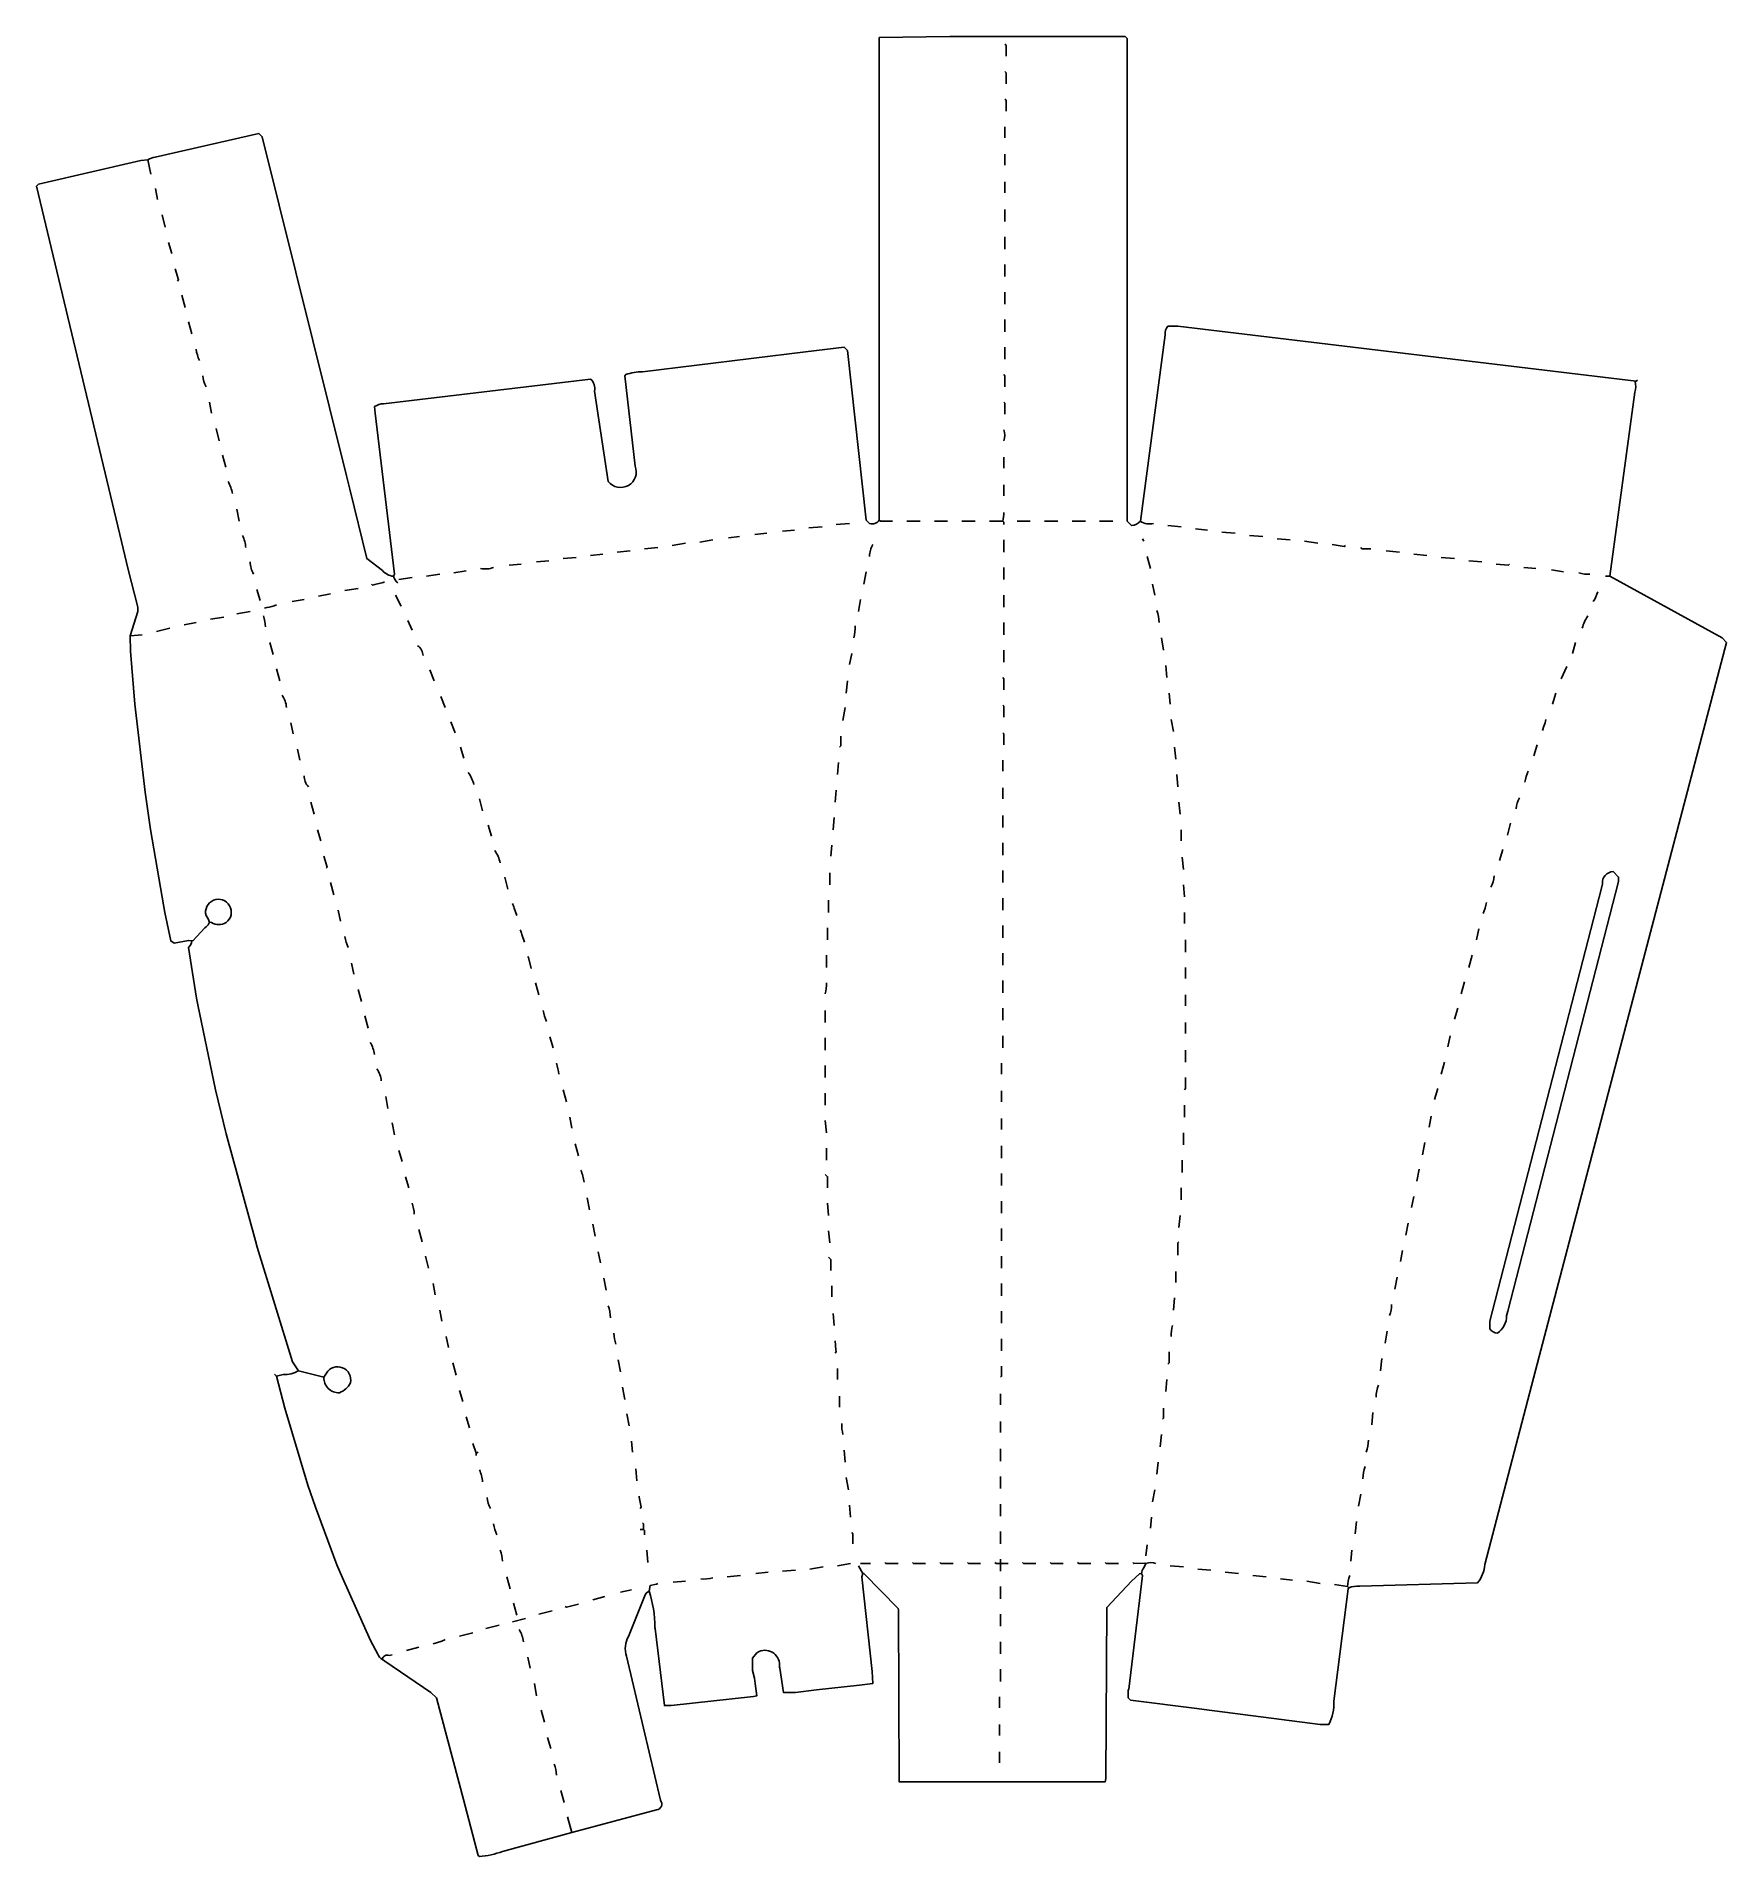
# Model space of a CAD drawing. Extents: x 80 to 1614, y 87 to 1739.
import ezdxf

# ---------------------------------------------------------------- set-up
doc = ezdxf.new("R2010")
doc.units = 0
doc.layers.get('0').update_dxf_attribs({"linetype": 'CONTINUOUS'})

msp = doc.modelspace()

# ---------------------------------------------------------------- linework, layer by layer
at = {"color": 250, "linetype": 'CONTINUOUS'}
for points in [[(408, 1243, -0.172405), (404, 1249), (405, 1251), (387.569231, 1396.946154), (387, 1403, -0.172002), (395.04878, 1405.560976), (583, 1428, -0.252945), (586.58, 1416.94), (599, 1335, 0.863071), (623.430769, 1349.053846), (614, 1431), (615, 1432, -0.09392), (630.053846, 1434.569231), (778.053846, 1452.569231), (813, 1457), (816, 1454), (833, 1300), (836, 1297, 0.355825), (845, 1300), (845, 1738), (909, 1739), (1068, 1739), (1070, 1737), (1070, 1299), (1074, 1295, 0.193782), (1082, 1299), (1104.58, 1468.06, -0.273693), (1107, 1476), (1116, 1476), (1532, 1426), (1533, 1427)], [(404, 1249, -0.189596), (394.18, 1254.24), (380, 1265), (364.352941, 1328.088235), (361.352941, 1340.088235), (285, 1648), (282, 1651), (187.911765, 1629.352941, 0.089792), (181, 1627), (174.911765, 1626.352941), (82, 1605), (80, 1603), (155.647059, 1286.911765), (163.352941, 1255.088235), (172, 1221), (172, 1217), (165, 1195), (165.464602, 1181.030973), (169.45082, 1133.040984), (178.58, 1052.94), (183.42, 1019.06), (195.615385, 948.923077), (196.615385, 943.923077), (202, 918), (205, 916), (218, 918.5), (222, 918), (233, 930), (234, 931, 0.150174), (237, 935, 0.085094), (234, 941, -1.919667), (252.1, 934.8, -0.287193), (238.9, 934.7), (237, 935)], [(228, 1445, -0.084895), (225, 1455)], [(234, 1421, -0.084895), (231, 1431)], [(1508, 1249), (1530.569231, 1416.053846, 0.150982), (1531, 1426)], [(258, 1324, 0.076547), (254, 1335)], [(958, 1296), (958, 1298), (957, 1299, 0.063434), (958, 1307)], [(270, 1275, 0.100044), (267, 1286)], [(836, 1267, -0.084471), (839, 1278)], [(277, 1251, -0.107174), (274, 1262)], [(1258, 334), (1270, 332), (1271, 331, -0.093245), (1281.011615, 332.512181), (1387.980069, 335.478336, 0.154837), (1394.647059, 352.088235), (1440.7, 528.1), (1614, 1189), (1610, 1193), (1508, 1249), (1504, 1249)], [(1490, 1251, -0.088179), (1480, 1252)], [(1493, 1226, 0.07869), (1497, 1235)], [(288, 1203, 0.07216), (286, 1213)], [(1099, 1207, 0.078284), (1097, 1218)], [(1483, 1202, -0.069035), (1488, 1213)], [(431, 1177, 0.229958), (426, 1186)], [(307, 1130, 0.129625), (303, 1141)], [(1447, 1109), (1448.2, 1112.9, 0.0734), (1450, 1119)], [(327, 1058, -0.193885), (323, 1068)], [(477, 1060, 0.092618), (472, 1071)], [(1431, 1062, -0.098611), (1434, 1072)], [(1423, 1038, -0.098611), (1426, 1048)], [(501, 989, 0.092618), (496, 1000)], [(1406, 562, 0.252815), (1414.352941, 577.911765), (1415.352941, 581.911765), (1516, 972), (1516, 976), (1511, 981, 0.425205), (1501.352941, 969.911765), (1500.647059, 967.088235), (1399, 573), (1399, 566, 0.243881), (1406, 562)], [(1400, 967, 0.109251), (1403, 977)], [(516, 941), (513.647059, 947.911765, 0.081676), (512, 952)], [(1393, 943, 0.084895), (1396, 953)], [(523, 917), (520.647059, 923.911765, 0.081676), (519, 928)], [(341, 522), (318, 528), (312.3, 536.1), (280.352941, 640.088235), (278.7, 645.9), (252.352941, 743.088235), (242.647059, 782.911765), (226.405405, 860.067568), (225.384615, 866.076923), (218, 912), (219.8, 914.1, 0.113888), (221, 918)], [(363, 912, -0.084895), (360, 922)], [(543, 845, -0.084895), (540, 855)], [(387, 815, 0.076547), (383, 826)], [(554, 797, 0.07216), (552, 807)], [(577, 699, 0.084471), (574, 710)], [(423, 670, 0.07216), (421, 680)], [(1308, 578, 0.09779), (1310, 588)], [(606, 552, -0.063906), (604, 562)], [(1110, 559, -0.088179), (1111, 569)], [(355, 508, 0.180216), (365, 517, 0.846577), (343.2, 525.9), (341, 522, 0.442188), (355, 508)], [(296, 525), (298, 523), (305.352941, 494.088235), (326.3, 424.1), (333.3, 404.1), (352.8, 351.9), (357.7, 339.9), (383.2, 283.1), (389.769231, 270.846154, 0.167615), (394, 266), (396.153846, 264.230769), (438, 236), (443, 231), (467.647059, 138.911765), (481, 88), (482, 87, 0.063634), (503.088235, 91.647059), (566, 109), (642.911765, 129.352941, 0.586972), (646.384615, 138.076923), (615.647059, 268.911765, -0.20926), (617.3, 286.9), (631.8, 323.1, -0.207691), (636, 328), (637, 333), (642.932432, 334.405405), (644, 335)], [(298, 523), (304.053846, 524.569231, 0.149349), (318, 528)], [(812, 470, -0.075231), (811, 480)], [(485, 427, 0.100044), (482, 438)], [(492, 403, -0.084895), (489, 413)], [(498, 379, -0.084895), (495, 389)], [(503, 355, 0.07216), (501, 365)], [(1087, 353), (1085, 349, 0.191094), (1083, 344), (1084, 342), (1071.569231, 239.053846), (1071, 238), (1071, 231), (1073, 229), (1133.053846, 221.430769), (1139.946154, 220.569231), (1245, 207), (1253, 207, 0.128857), (1257.569231, 228.053846), (1270.42, 329.94), (1271, 331)], [(636, 328, -0.075611), (641.430769, 295.053846), (641.569231, 293.946154), (650, 224), (656, 224), (730.932432, 232.405405), (734, 233), (732.405405, 244.067568), (731.594595, 248.932432), (730, 256), (730, 267), (734, 272), (735.9, 273.2, -0.582598), (754.405405, 259.067568), (754.594595, 257.932432), (758, 236), (769, 236), (787.95122, 238.439024), (827.044554, 242.554455), (839, 244), (838.439024, 255.04878), (829, 341), (830, 344)], [(683, 339, 0.091428), (694, 340)], [(440, 280), (446.911765, 282.352941, 0.081676), (451, 284)], [(522, 282, 0.129625), (518, 293)], [(394, 266, -0.488254), (400.088235, 269.647059), (403, 270)], [(552, 161, 0.07216), (550, 171)]]:
    msp.add_lwpolyline(points, format="xyb", dxfattribs=at)
at = {"color": 251, "linetype": 'CONTINUOUS'}
for points in [[(960, 1721), (960, 1731), (959, 1732)], [(960, 1696), (960, 1706), (959, 1707)], [(960, 1671), (960, 1681), (959, 1682)], [(959, 1421), (959, 1431), (958, 1432)], [(959, 1396), (959, 1406), (958, 1407)], [(657, 1277), (669, 1279)], [(1268, 1277), (1267, 1276), (1256, 1278)], [(958, 1146), (958, 1156), (957, 1157)], [(958, 1121), (958, 1131), (957, 1132)], [(958, 1096), (958, 1106), (957, 1107)], [(957, 871), (957, 882)], [(957, 846), (957, 857)], [(957, 821), (957, 832)], [(1122, 783), (1123, 784), (1123, 794)], [(798, 694), (798, 704), (796, 706)], [(799, 669), (798, 680)], [(956, 571), (956, 582)], [(956, 546), (956, 557)], [(955, 522), (956, 523), (956, 532)], [(628, 384), (631, 384)], [(962, 353), (955, 353), (951, 353), (950, 354)], [(1245, 335), (1233, 337)], [(955, 296), (955, 307)], [(955, 271), (955, 282)], [(955, 246), (955, 257)]]:
    msp.add_lwpolyline(points, dxfattribs=at)
at = {"color": 250, "linetype": 'CONTINUOUS'}
for points in [[(959, 1647), (959, 1657)], [(184, 1614), (181, 1627)], [(959, 1622), (959, 1632)], [(959, 1597), (959, 1607)], [(190, 1591), (188, 1601)], [(197, 1566), (194, 1577)], [(959, 1571), (959, 1582)], [(959, 1546), (959, 1557)], [(203, 1542), (200, 1552)], [(959, 1521), (959, 1532)], [(215, 1493), (212, 1504)], [(959, 1496), (959, 1507)], [(221, 1469), (218, 1480)], [(959, 1471), (959, 1482)], [(959, 1446), (959, 1457)], [(239, 1397), (237, 1407)], [(246, 1372), (243, 1383)], [(252, 1348), (249, 1359)], [(958, 1347), (958, 1357)], [(958, 1322), (958, 1332)], [(264, 1299), (262, 1310)], [(757, 1290), (768, 1291)], [(781, 1293), (793, 1294)], [(806, 1296), (818, 1297)], [(857, 1299), (846, 1299), (845, 1300)], [(870, 1299), (882, 1299)], [(895, 1299), (907, 1299)], [(920, 1299), (932, 1299)], [(945, 1299), (957, 1299)], [(970, 1299), (982, 1299)], [(995, 1299), (1007, 1299)], [(1020, 1299), (1032, 1299)], [(1045, 1299), (1057, 1299)], [(1119, 1294), (1107, 1295)], [(1143, 1291), (1132, 1292)], [(682, 1280), (694, 1282)], [(708, 1284), (718, 1285)], [(732, 1287), (743, 1288)], [(958, 1271), (958, 1282)], [(1085, 1281), (1084, 1283)], [(509, 1259), (520, 1260)], [(534, 1262), (545, 1263)], [(558, 1265), (570, 1266)], [(583, 1268), (594, 1269)], [(958, 1246), (958, 1257)], [(1091, 1256), (1088, 1267)], [(1367, 1265), (1355, 1266)], [(1392, 1262), (1380, 1263)], [(831, 1242), (833, 1253)], [(1095, 1232), (1093, 1242)], [(283, 1227), (280, 1237)], [(312, 1226), (323, 1228)], [(336, 1231), (347, 1233)], [(360, 1236), (372, 1238)], [(411, 1222), (406, 1232)], [(826, 1217), (828, 1228)], [(958, 1221), (958, 1232)], [(214, 1205), (225, 1207)], [(238, 1210), (250, 1212)], [(421, 1200), (417, 1209)], [(958, 1196), (958, 1207)], [(165, 1195), (176, 1196)], [(295, 1178), (292, 1189)], [(818, 1169), (820, 1179)], [(958, 1171), (958, 1182)], [(1474, 1179), (1477, 1189)], [(441, 1154), (437, 1164)], [(1106, 1157), (1105, 1168)], [(1464, 1156), (1469, 1167)], [(451, 1130), (447, 1140)], [(815, 1143), (816, 1154)], [(1109, 1133), (1108, 1143)], [(1456, 1133), (1459, 1143)], [(812, 1118), (814, 1130)], [(313, 1106), (311, 1116)], [(460, 1107), (456, 1117)], [(1112, 1108), (1110, 1119)], [(319, 1082), (317, 1092)], [(468, 1084), (465, 1094)], [(1439, 1086), (1442, 1096)], [(807, 1069), (808, 1080)], [(957, 1072), (957, 1082)], [(1116, 1058), (1115, 1069)], [(332, 1033), (329, 1044)], [(485, 1036), (482, 1047)], [(957, 1047), (957, 1057)], [(957, 1021), (957, 1032)], [(1415, 1014), (1418, 1025)], [(493, 1013), (490, 1023)], [(1119, 1009), (1119, 1019)], [(957, 996), (957, 1007)], [(1121, 983), (1120, 994)], [(1408, 991), (1411, 1001)], [(508, 965), (505, 976)], [(800, 969), (800, 980)], [(957, 971), (957, 982)], [(350, 960), (347, 971)], [(356, 936), (354, 946)], [(799, 944), (799, 955)], [(957, 946), (957, 957)], [(1122, 934), (1122, 944)], [(798, 919), (798, 930)], [(957, 921), (957, 932)], [(1387, 919), (1389, 929)], [(1123, 908), (1123, 919)], [(368, 888), (366, 898)], [(529, 893), (526.647059, 902.911765), (526, 904)], [(797, 894), (797, 905)], [(957, 896), (957, 907)], [(1123, 884), (1123, 894)], [(1380, 894), (1383, 905)], [(536, 869), (533, 880)], [(1373, 870), (1376, 881)], [(375, 863), (372, 874)], [(1123, 859), (1123, 869)], [(381, 839), (378, 850)], [(796, 844), (796, 855)], [(1123, 834), (1123, 844)], [(1367, 847), (1370, 857)], [(549, 821), (546, 831)], [(796, 819), (796, 830)], [(1361, 822), (1363, 832)], [(1123, 808), (1123, 819)], [(796, 794), (796, 805)], [(956, 797), (956, 807)], [(1355, 797), (1358, 808)], [(399, 766), (397, 777)], [(561, 772), (558, 783)], [(796, 769), (796, 780)], [(956, 772), (956, 782)], [(1122, 758), (1122, 769)], [(405, 742), (403, 753)], [(566, 748), (564, 758)], [(797, 744), (796, 755)], [(956, 747), (956, 757)], [(1121, 733), (1121, 744)], [(1344, 749), (1346, 759)], [(412, 718), (409, 728)], [(572, 723), (569, 734)], [(797, 719), (797, 730)], [(956, 721), (956, 732)], [(1338, 724), (1340, 735)], [(1120, 708), (1120, 719)], [(1333, 700), (1335, 711)], [(418, 694), (415, 704)], [(956, 696), (956, 707)], [(1119, 683), (1119, 694)], [(582, 674), (580, 685)], [(956, 671), (956, 682)], [(587, 650), (585, 661)], [(1323, 651), (1325, 662)], [(956, 646), (956, 657)], [(436, 621), (433, 632)], [(592, 626), (590, 636)], [(956, 621), (956, 632)], [(1318, 627), (1320, 637)], [(597, 601), (595, 612)], [(1114, 608), (1114, 618)], [(442, 597), (440, 607)], [(802, 595), (802, 605)], [(956, 596), (956, 607)], [(448, 573), (446, 583)], [(454, 549), (452, 559)], [(461, 524), (458, 535)], [(807, 520), (807, 530)], [(1107, 534), (1108, 535), (1108, 545)], [(1300, 528), (1301, 539)], [(1105, 509), (1106, 520)], [(809, 495), (809, 505)], [(955, 497), (955, 507)], [(473, 476), (470, 486)], [(955, 472), (955, 482)], [(1292, 479), (1293, 490)], [(621, 454), (620, 464)], [(479, 451), (479, 453), (476, 462)], [(814, 445), (813, 456)], [(955, 446), (955, 457)], [(625, 428), (624, 439)], [(817, 420), (815, 431)], [(955, 421), (955, 432)], [(1097, 434), (1098, 445)], [(819, 395), (818, 406)], [(955, 396), (955, 407)], [(632, 379), (632, 383), (631, 384), (631, 389), (630, 390)], [(955, 371), (955, 382)], [(635, 354), (634, 365)], [(1087, 360), (1088, 370)], [(1273, 355), (1274, 365)], [(757, 346), (769, 347)], [(826, 351), (830, 344), (831, 344), (862.2, 312.1), (862.503205, 310.996836), (863, 155), (1050, 155), (1050.503226, 158.003184), (1051.496774, 312.996816), (1074, 337), (1081.1, 343.7), (1083, 344)], [(955, 346), (955, 353), (955, 357)], [(510, 330), (507, 341)], [(658, 336), (669, 337)], [(733, 344), (744, 345)], [(955, 321), (955, 332)], [(516, 306), (513, 317)], [(560, 314), (561, 313.5), (572, 316)], [(585, 320), (596, 323)], [(610, 327), (620, 329)], [(512, 300), (524, 303)], [(464, 287), (476, 290)], [(488, 294), (500, 297)], [(416, 274), (427, 277)], [(528, 258), (526, 268)], [(534, 233), (532, 244)], [(954, 222), (954, 232)], [(541, 209), (538, 220)], [(954, 197), (954, 207)], [(547, 185), (544, 195)], [(954, 172), (954, 182)]]:
    msp.add_lwpolyline(points, dxfattribs=at)
at = {"color": 237, "linetype": 'CONTINUOUS'}
for points in [[(208, 1517), (209, 1518), (206, 1528)], [(1168, 1288), (1156, 1289)], [(1218, 1282), (1206, 1283)], [(1243, 1279), (1231, 1281)], [(1405, 1260), (1416, 1259), (1417, 1260)], [(800, 644), (799, 655)], [(807, 351), (819, 353)]]:
    msp.add_lwpolyline(points, dxfattribs=at)
at = {"color": 27, "linetype": 'CONTINUOUS'}
for points in [[(958, 1372, 0.171293), (958, 1382)], [(1094, 1297, -0.216606), (1082, 1299)], [(483, 1256, 0.128229), (495, 1257)], [(384, 1242), (385, 1241), (387.076923, 1241.615385), (390.923077, 1242.384615, 0.070651), (396, 1244)], [(287, 1220), (289.076923, 1220.615385, 0.075753), (298, 1223)], [(822, 1193, 0.0662), (823, 1204)], [(601, 576, 0.078284), (599, 587)], [(1296, 504, -0.106907), (1298, 515)], [(1287, 454, 0.078284), (1289, 465)]]:
    msp.add_lwpolyline(points, format="xyb", dxfattribs=at)
at = {"color": 197, "linetype": 'CONTINUOUS'}
for points in [[(632, 1274), (644, 1275)], [(1193, 1285), (1181, 1286)], [(1317, 1271), (1305, 1272)], [(1103, 1182), (1101, 1193)], [(805, 1044), (806, 1055)], [(1117, 658), (1118, 669)], [(628, 403), (629, 404), (627.2, 413.1), (627, 414)], [(821, 371), (821, 380), (820, 381)], [(1220, 338), (1209, 339)]]:
    msp.add_lwpolyline(points, dxfattribs=at)
at = {"color": 37, "linetype": 'CONTINUOUS'}
for points in [[(1291, 1274), (1283, 1274), (1282, 1275)], [(1441, 1256), (1430, 1257)], [(1466, 1253), (1455, 1255)], [(801, 619), (801, 629), (799, 631)]]:
    msp.add_lwpolyline(points, dxfattribs=at)
at = {"color": 27, "linetype": 'CONTINUOUS'}
for points in [[(607, 1271), (619, 1272)], [(1342, 1268), (1330, 1269)], [(409, 1246), (421, 1248)], [(434, 1249), (446, 1251)], [(459, 1252), (470, 1254)], [(189, 1199), (201, 1202)], [(1118, 1033), (1117, 1044)], [(803, 1019), (804, 1030)], [(338, 1009), (335, 1019)], [(343, 984), (344, 985), (341, 995)], [(1122, 958), (1121, 969)], [(1349, 774), (1352, 784)], [(1116, 633), (1116, 644), (1117, 645)], [(1112, 583), (1113, 594)], [(1304, 553), (1306, 564)], [(805, 544), (806, 545), (805.439024, 547.04878), (805, 555)], [(610, 527), (608, 538)], [(614, 502), (612, 513)], [(467, 500), (464, 510)], [(618, 478), (616, 489)], [(1280, 405), (1282, 416)], [(1091, 385), (1092, 395)], [(1171, 344), (1159, 345)]]:
    msp.add_lwpolyline(points, dxfattribs=at)
at = {"color": 247, "linetype": 'CONTINUOUS'}
for points in [[(262, 1215), (274, 1217)], [(301, 1154), (298, 1165)], [(809, 1094), (810, 1095), (810, 1104)], [(1114, 1083), (1113, 1094)], [(801, 995), (802, 1005)], [(1328, 676), (1330, 686)], [(430, 645), (427, 656)], [(1313, 602), (1315, 613)], [(804, 569), (803, 580)], [(1102, 484), (1103, 485), (1103, 494)], [(1100, 459), (1101, 470)], [(1093, 409), (1095, 420)], [(1277, 380), (1278, 391)], [(782, 348), (794, 350)], [(1121, 350), (1109, 351)], [(1146, 347), (1134, 348)], [(707, 341), (719, 342)], [(1196, 341), (1184, 342)], [(536, 307), (548, 310)], [(559, 136), (556, 147)], [(566, 109), (562, 123)]]:
    msp.add_lwpolyline(points, dxfattribs=at)
at = {"color": 251, "linetype": 'CONTINUOUS'}
for points in [[(796, 870, 0.075231), (797, 880)], [(1096, 353, 0.178814), (1087, 353), (1086.1, 353.2), (1076, 353), (1075, 354)]]:
    msp.add_lwpolyline(points, format="xyb", dxfattribs=at)
at = {"color": 247, "linetype": 'CONTINUOUS'}
for points in [[(393, 791, 0.129625), (389, 802)], [(1284, 430, -0.078284), (1286, 441)], [(1270, 332, -0.063906), (1272, 342)]]:
    msp.add_lwpolyline(points, format="xyb", dxfattribs=at)
at = {"color": 252, "linetype": 'CONTINUOUS'}
for points in [[(479, 453), (481, 454)], [(828, 353), (837, 353)], [(862, 353), (851, 353), (850, 354)], [(887, 353), (876, 353), (875, 354)], [(912, 353), (901, 353), (900, 354)], [(937, 353), (926, 353), (925, 354)], [(987, 353), (976, 353), (975, 354)], [(1012, 353), (1001, 353), (1000, 354)], [(1037, 353), (1026, 353), (1025, 354)], [(1062, 353), (1051, 353), (1050, 354)]]:
    msp.add_lwpolyline(points, dxfattribs=at)

doc.saveas('drawing.dxf')
